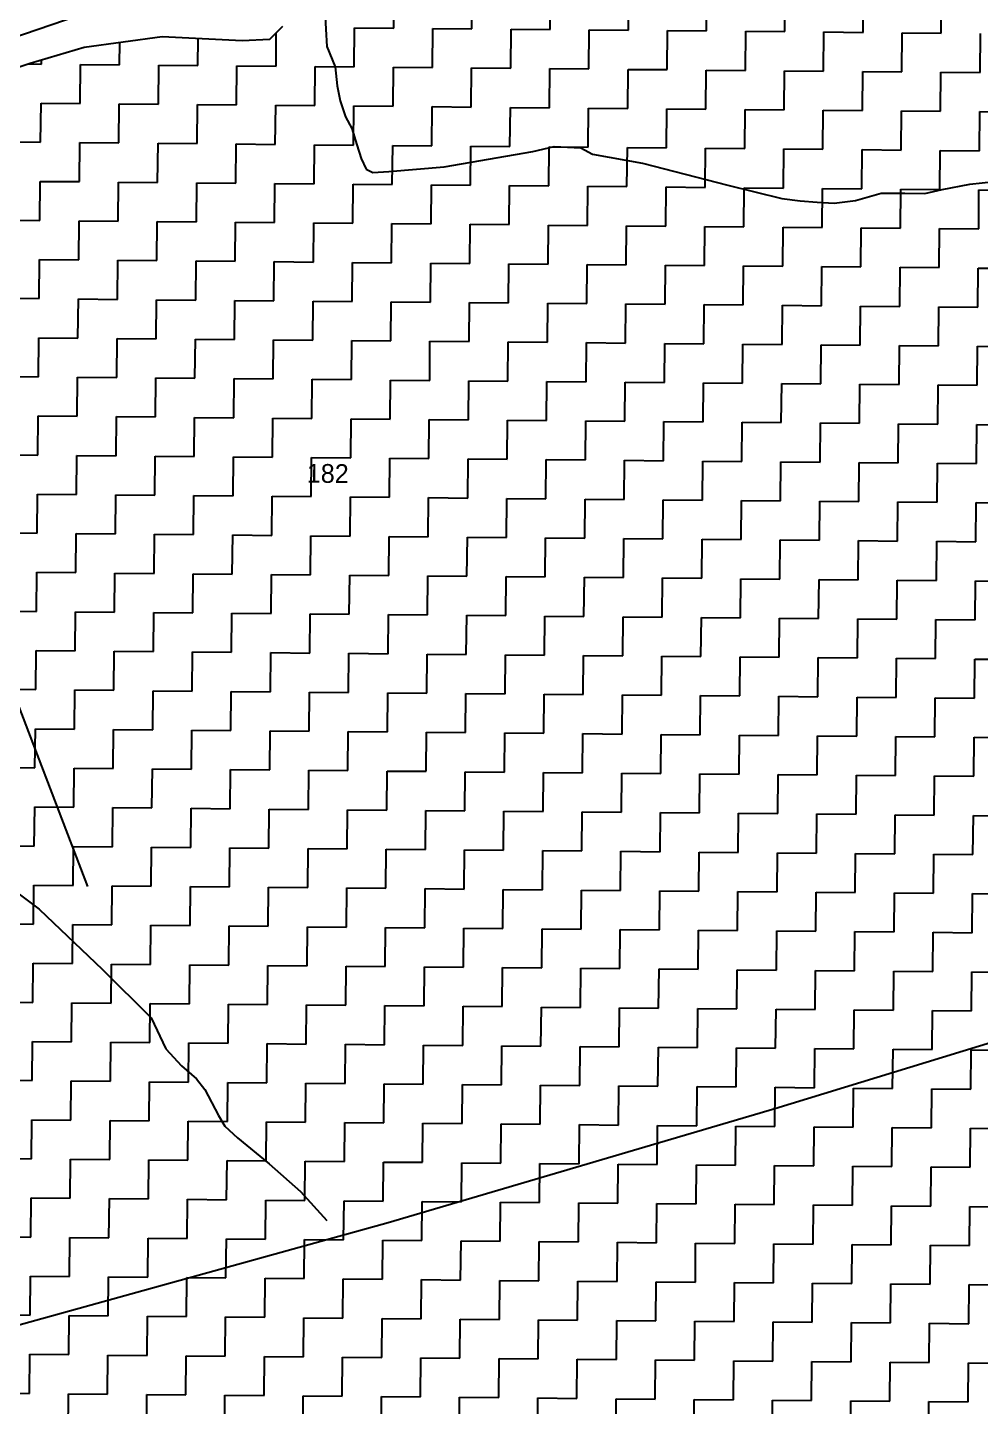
# Model space of a CAD drawing. Header units: metres. Extents: x 286188 to 288650, y 2015524 to 2018848.
# Drawn here: x 287073.8 to 287309.9, y 2015822.2 to 2016164.1 of the extents above; entities that cross this region are included whole.
import ezdxf
from ezdxf.enums import TextEntityAlignment as Align

# ---------------------------------------------------------------- set-up
doc = ezdxf.new("R2010")
doc.units = ezdxf.units.M
doc.header["$MEASUREMENT"] = 0
for name, color, linetype in [('LINE_WATER', 4, 'Continuous'), ('POLY_HATCH', 12, 'Continuous'), ('POLY_PARCEL', 6, 'Continuous'), ('POLY_WATER', 4, 'Continuous'), ('TEXT_PARCEL', 7, 'Continuous')]:
    doc.layers.add(name, color=color, linetype=linetype)
doc.styles.add('TEXT_MAP', font='', dxfattribs={"height": 1.8})
doc.styles.get('TEXT_MAP').set_extended_font_data('Kruti Dev 050')

msp = doc.modelspace()

# ---------------------------------------------------------------- linework, layer by layer
msp.add_lwpolyline([(287066.17, 2016009.76), (287088.61, 2015951.19)])
at = {"layer": 'LINE_WATER'}
for p, q in [((287147.49, 2016166.88), (287147.72, 2016163.71)), ((287147.72, 2016163.71), (287147.95, 2016159.48)), ((287147.95, 2016159.48), (287150.02, 2016154.44)), ((287150.02, 2016154.44), (287150.5, 2016149.68)), ((287150.5, 2016149.68), (287151.26, 2016145.97)), ((287151.26, 2016145.97), (287152.55, 2016142)), ((287152.55, 2016142), (287154.11, 2016139.08)), ((287154.11, 2016139.08), (287155.4, 2016135.1)), ((287155.4, 2016135.1), (287156.42, 2016131.66)), ((287199, 2016133.39), (287204.3, 2016134.66)), ((287204.3, 2016134.66), (287210.91, 2016134.34)), ((287156.42, 2016131.66), (287157.72, 2016129.01)), ((287177.02, 2016129.62), (287199, 2016133.39)), ((287210.91, 2016134.34), (287213.8, 2016132.73)), ((287213.8, 2016132.73), (287226.21, 2016130.5)), ((287157.72, 2016129.01), (287159.3, 2016128.2)), ((287159.3, 2016128.2), (287163.27, 2016128.43)), ((287163.27, 2016128.43), (287177.02, 2016129.62)), ((287226.21, 2016130.5), (287247.31, 2016125.03)), ((287247.31, 2016125.03), (287260.76, 2016121.73)), ((287300.44, 2016124.02), (287307.32, 2016125.28)), ((287307.32, 2016125.28), (287313.41, 2016126.01)), ((287260.76, 2016121.73), (287265.25, 2016121.16)), ((287265.25, 2016121.16), (287269.48, 2016120.86)), ((287269.48, 2016120.86), (287273.7, 2016120.56)), ((287273.7, 2016120.56), (287279, 2016121.3)), ((287279, 2016121.3), (287285.36, 2016123.1)), ((287285.36, 2016123.1), (287291.17, 2016123.04)), ((287291.17, 2016123.04), (287296.2, 2016123)), ((287296.2, 2016123), (287300.44, 2016124.02)), ((287060.58, 2015957.59), (287076.6, 2015945.56)), ((287076.6, 2015945.56), (287092.33, 2015930.62)), ((287092.33, 2015930.62), (287104.38, 2015918.62)), ((287104.38, 2015918.62), (287108.01, 2015910.92)), ((287108.01, 2015910.92), (287111.94, 2015906.66)), ((287111.94, 2015906.66), (287115.61, 2015903.46)), ((287115.61, 2015903.46), (287117.7, 2015900.8)), ((287117.7, 2015900.8), (287121.08, 2015894.42)), ((287121.08, 2015894.42), (287122.64, 2015891.77)), ((287122.64, 2015891.77), (287125.79, 2015888.83)), ((287125.79, 2015888.83), (287133.66, 2015882.42)), ((287133.66, 2015882.42), (287141.38, 2015875.56)), ((287141.38, 2015875.56), (287147.92, 2015868.36))]:
    msp.add_line(p, q, dxfattribs=at)
at = {"layer": 'POLY_HATCH', "linetype": 'Continuous'}
for p, q in [((287164.52, 2016164), (287164.61, 2016173.7)), ((287183.91, 2016163.83), (287184, 2016173.52)), ((287203.3, 2016163.65), (287203.39, 2016173.35)), ((287222.69, 2016163.48), (287222.78, 2016173.17)), ((287242.08, 2016163.3), (287242.17, 2016173)), ((287261.47, 2016163.13), (287261.56, 2016172.82)), ((287280.86, 2016162.95), (287280.95, 2016172.65)), ((287300.25, 2016162.78), (287300.34, 2016172.47)), ((287135.35, 2016154.57), (287135.42, 2016162.87)), ((287154.74, 2016154.4), (287154.83, 2016164.09)), ((287154.83, 2016164.09), (287164.52, 2016164)), ((287174.13, 2016154.22), (287174.22, 2016163.92)), ((287174.22, 2016163.92), (287183.91, 2016163.83)), ((287193.52, 2016154.05), (287193.6, 2016163.74)), ((287193.6, 2016163.74), (287203.3, 2016163.65)), ((287212.91, 2016153.87), (287212.99, 2016163.57)), ((287212.99, 2016163.57), (287222.69, 2016163.48)), ((287232.3, 2016153.7), (287232.38, 2016163.39)), ((287232.38, 2016163.39), (287242.08, 2016163.3)), ((287251.69, 2016153.52), (287251.77, 2016163.22)), ((287251.77, 2016163.22), (287261.47, 2016163.13)), ((287271.08, 2016153.35), (287271.16, 2016163.04)), ((287271.16, 2016163.04), (287280.86, 2016162.95)), ((287290.47, 2016153.17), (287290.55, 2016162.87)), ((287290.55, 2016162.87), (287300.25, 2016162.78)), ((287309.86, 2016153), (287309.94, 2016162.69)), ((287096.57, 2016154.92), (287096.62, 2016160.46)), ((287115.96, 2016154.75), (287116.02, 2016161.46)), ((287073.79, 2016155.13), (287077.18, 2016155.1)), ((287077.18, 2016155.1), (287077.19, 2016156.15)), ((287086.79, 2016145.32), (287086.87, 2016155.01)), ((287086.87, 2016155.01), (287096.57, 2016154.92)), ((287106.18, 2016145.14), (287106.26, 2016154.84)), ((287106.26, 2016154.84), (287115.96, 2016154.75)), ((287125.57, 2016144.97), (287125.65, 2016154.66)), ((287125.65, 2016154.66), (287135.35, 2016154.57)), ((287144.96, 2016144.79), (287145.04, 2016154.49)), ((287145.04, 2016154.49), (287154.74, 2016154.4)), ((287164.35, 2016144.62), (287164.43, 2016154.31)), ((287164.43, 2016154.31), (287174.13, 2016154.22)), ((287183.73, 2016144.44), (287183.82, 2016154.13)), ((287183.82, 2016154.13), (287193.52, 2016154.05)), ((287203.12, 2016144.26), (287203.21, 2016153.96)), ((287203.21, 2016153.96), (287212.91, 2016153.87)), ((287222.51, 2016144.09), (287222.6, 2016153.78)), ((287222.6, 2016153.78), (287232.3, 2016153.7)), ((287241.9, 2016143.91), (287241.99, 2016153.61)), ((287241.99, 2016153.61), (287251.69, 2016153.52)), ((287261.29, 2016143.74), (287261.38, 2016153.43)), ((287261.38, 2016153.43), (287271.08, 2016153.35)), ((287280.68, 2016143.56), (287280.77, 2016153.26)), ((287280.77, 2016153.26), (287290.47, 2016153.17)), ((287300.07, 2016143.39), (287300.16, 2016153.08)), ((287300.16, 2016153.08), (287309.86, 2016153)), ((287077, 2016135.71), (287077.09, 2016145.4)), ((287077.09, 2016145.4), (287086.79, 2016145.32)), ((287096.39, 2016135.53), (287096.48, 2016145.23)), ((287096.48, 2016145.23), (287106.18, 2016145.14)), ((287115.78, 2016135.36), (287115.87, 2016145.05)), ((287115.87, 2016145.05), (287125.57, 2016144.97)), ((287135.17, 2016135.18), (287135.26, 2016144.88)), ((287135.26, 2016144.88), (287144.96, 2016144.79)), ((287154.56, 2016135.01), (287154.65, 2016144.7)), ((287154.65, 2016144.7), (287164.35, 2016144.62)), ((287173.95, 2016134.83), (287174.04, 2016144.53)), ((287174.04, 2016144.53), (287183.73, 2016144.44)), ((287193.34, 2016134.66), (287193.43, 2016144.35)), ((287193.43, 2016144.35), (287203.12, 2016144.26)), ((287212.73, 2016134.48), (287212.82, 2016144.18)), ((287212.82, 2016144.18), (287222.51, 2016144.09)), ((287232.12, 2016134.31), (287232.21, 2016144)), ((287232.21, 2016144), (287241.9, 2016143.91)), ((287251.51, 2016134.13), (287251.6, 2016143.83)), ((287251.6, 2016143.83), (287261.29, 2016143.74)), ((287270.9, 2016133.96), (287270.99, 2016143.65)), ((287270.99, 2016143.65), (287280.68, 2016143.56)), ((287290.29, 2016133.78), (287290.38, 2016143.48)), ((287290.38, 2016143.48), (287300.07, 2016143.39)), ((287309.68, 2016133.61), (287309.77, 2016143.3)), ((287309.77, 2016143.3), (287319.46, 2016143.21)), ((287067.31, 2016135.8), (287077, 2016135.71)), ((287086.61, 2016125.93), (287086.7, 2016135.62)), ((287086.7, 2016135.62), (287096.39, 2016135.53)), ((287106, 2016125.75), (287106.09, 2016135.45)), ((287106.09, 2016135.45), (287115.78, 2016135.36)), ((287125.39, 2016125.58), (287125.48, 2016135.27)), ((287125.48, 2016135.27), (287135.17, 2016135.18)), ((287144.78, 2016125.4), (287144.87, 2016135.1)), ((287144.87, 2016135.1), (287154.56, 2016135.01)), ((287164.17, 2016125.23), (287164.26, 2016134.92)), ((287164.26, 2016134.92), (287173.95, 2016134.83)), ((287183.56, 2016125.05), (287183.65, 2016134.75)), ((287183.65, 2016134.75), (287193.34, 2016134.66)), ((287202.95, 2016124.88), (287203.04, 2016134.57)), ((287203.04, 2016134.57), (287212.73, 2016134.48)), ((287222.34, 2016124.7), (287222.43, 2016134.39)), ((287222.43, 2016134.39), (287232.12, 2016134.31)), ((287241.73, 2016124.52), (287241.82, 2016134.22)), ((287241.82, 2016134.22), (287251.51, 2016134.13)), ((287261.12, 2016124.35), (287261.21, 2016134.04)), ((287261.21, 2016134.04), (287270.9, 2016133.96)), ((287280.51, 2016124.17), (287280.6, 2016133.87)), ((287280.6, 2016133.87), (287290.29, 2016133.78)), ((287299.9, 2016124), (287299.99, 2016133.69)), ((287299.99, 2016133.69), (287309.68, 2016133.61)), ((287076.83, 2016116.32), (287076.92, 2016126.01)), ((287076.92, 2016126.01), (287086.61, 2016125.93)), ((287096.22, 2016116.14), (287096.31, 2016125.84)), ((287096.31, 2016125.84), (287106, 2016125.75)), ((287115.61, 2016115.97), (287115.7, 2016125.66)), ((287115.7, 2016125.66), (287125.39, 2016125.58)), ((287135, 2016115.79), (287135.09, 2016125.49)), ((287135.09, 2016125.49), (287144.78, 2016125.4)), ((287154.39, 2016115.62), (287154.48, 2016125.31)), ((287154.48, 2016125.31), (287164.17, 2016125.23)), ((287173.78, 2016115.44), (287173.86, 2016125.14)), ((287173.86, 2016125.14), (287183.56, 2016125.05)), ((287193.17, 2016115.27), (287193.25, 2016124.96)), ((287193.25, 2016124.96), (287202.95, 2016124.88)), ((287212.56, 2016115.09), (287212.64, 2016124.79)), ((287212.64, 2016124.79), (287222.34, 2016124.7)), ((287231.95, 2016114.92), (287232.03, 2016124.61)), ((287232.03, 2016124.61), (287241.73, 2016124.52)), ((287251.34, 2016114.74), (287251.42, 2016124.44)), ((287251.42, 2016124.44), (287261.12, 2016124.35)), ((287270.73, 2016114.57), (287270.81, 2016124.26)), ((287270.81, 2016124.26), (287280.51, 2016124.17)), ((287290.12, 2016114.39), (287290.2, 2016124.09)), ((287290.2, 2016124.09), (287299.9, 2016124)), ((287309.51, 2016114.22), (287309.59, 2016123.91)), ((287309.59, 2016123.91), (287319.29, 2016123.82)), ((287067.13, 2016116.41), (287076.83, 2016116.32)), ((287086.44, 2016106.54), (287086.52, 2016116.23)), ((287086.52, 2016116.23), (287096.22, 2016116.14)), ((287105.83, 2016106.36), (287105.91, 2016116.06)), ((287105.91, 2016116.06), (287115.61, 2016115.97)), ((287125.22, 2016106.19), (287125.3, 2016115.88)), ((287125.3, 2016115.88), (287135, 2016115.79)), ((287144.61, 2016106.01), (287144.69, 2016115.71)), ((287144.69, 2016115.71), (287154.39, 2016115.62)), ((287163.99, 2016105.84), (287164.08, 2016115.53)), ((287164.08, 2016115.53), (287173.78, 2016115.44)), ((287183.38, 2016105.66), (287183.47, 2016115.36)), ((287183.47, 2016115.36), (287193.17, 2016115.27)), ((287202.77, 2016105.49), (287202.86, 2016115.18)), ((287202.86, 2016115.18), (287212.56, 2016115.09)), ((287222.16, 2016105.31), (287222.25, 2016115.01)), ((287222.25, 2016115.01), (287231.95, 2016114.92)), ((287241.55, 2016105.14), (287241.64, 2016114.83)), ((287241.64, 2016114.83), (287251.34, 2016114.74)), ((287260.94, 2016104.96), (287261.03, 2016114.65)), ((287261.03, 2016114.65), (287270.73, 2016114.57)), ((287280.33, 2016104.78), (287280.42, 2016114.48)), ((287280.42, 2016114.48), (287290.12, 2016114.39)), ((287299.72, 2016104.61), (287299.81, 2016114.3)), ((287299.81, 2016114.3), (287309.51, 2016114.22)), ((287076.65, 2016096.93), (287076.74, 2016106.62)), ((287076.74, 2016106.62), (287086.44, 2016106.54)), ((287096.04, 2016096.75), (287096.13, 2016106.45)), ((287096.13, 2016106.45), (287105.83, 2016106.36)), ((287115.43, 2016096.58), (287115.52, 2016106.27)), ((287115.52, 2016106.27), (287125.22, 2016106.19)), ((287134.82, 2016096.4), (287134.91, 2016106.1)), ((287134.91, 2016106.1), (287144.61, 2016106.01)), ((287154.21, 2016096.23), (287154.3, 2016105.92)), ((287154.3, 2016105.92), (287163.99, 2016105.84)), ((287173.6, 2016096.05), (287173.69, 2016105.75)), ((287173.69, 2016105.75), (287183.38, 2016105.66)), ((287192.99, 2016095.88), (287193.08, 2016105.57)), ((287193.08, 2016105.57), (287202.77, 2016105.49)), ((287212.38, 2016095.7), (287212.47, 2016105.4)), ((287212.47, 2016105.4), (287222.16, 2016105.31)), ((287231.77, 2016095.53), (287231.86, 2016105.22)), ((287231.86, 2016105.22), (287241.55, 2016105.14)), ((287251.16, 2016095.35), (287251.25, 2016105.05)), ((287251.25, 2016105.05), (287260.94, 2016104.96)), ((287270.55, 2016095.18), (287270.64, 2016104.87)), ((287270.64, 2016104.87), (287280.33, 2016104.78)), ((287289.94, 2016095), (287290.03, 2016104.7)), ((287290.03, 2016104.7), (287299.72, 2016104.61)), ((287309.33, 2016094.83), (287309.42, 2016104.52)), ((287309.42, 2016104.52), (287319.11, 2016104.43)), ((287066.96, 2016097.02), (287076.65, 2016096.93)), ((287086.26, 2016087.15), (287086.35, 2016096.84)), ((287086.35, 2016096.84), (287096.04, 2016096.75)), ((287105.65, 2016086.97), (287105.74, 2016096.67)), ((287105.74, 2016096.67), (287115.43, 2016096.58)), ((287125.04, 2016086.8), (287125.13, 2016096.49)), ((287125.13, 2016096.49), (287134.82, 2016096.4)), ((287144.43, 2016086.62), (287144.52, 2016096.32)), ((287144.52, 2016096.32), (287154.21, 2016096.23)), ((287163.82, 2016086.45), (287163.91, 2016096.14)), ((287163.91, 2016096.14), (287173.6, 2016096.05)), ((287183.21, 2016086.27), (287183.3, 2016095.97)), ((287183.3, 2016095.97), (287192.99, 2016095.88)), ((287202.6, 2016086.1), (287202.69, 2016095.79)), ((287202.69, 2016095.79), (287212.38, 2016095.7)), ((287221.99, 2016085.92), (287222.08, 2016095.62)), ((287222.08, 2016095.62), (287231.77, 2016095.53)), ((287241.38, 2016085.75), (287241.47, 2016095.44)), ((287241.47, 2016095.44), (287251.16, 2016095.35)), ((287260.77, 2016085.57), (287260.86, 2016095.27)), ((287260.86, 2016095.27), (287270.55, 2016095.18)), ((287280.16, 2016085.4), (287280.25, 2016095.09)), ((287280.25, 2016095.09), (287289.94, 2016095)), ((287299.55, 2016085.22), (287299.64, 2016094.91)), ((287299.64, 2016094.91), (287309.33, 2016094.83)), ((287076.48, 2016077.54), (287076.57, 2016087.23)), ((287076.57, 2016087.23), (287086.26, 2016087.15)), ((287095.87, 2016077.36), (287095.96, 2016087.06)), ((287095.96, 2016087.06), (287105.65, 2016086.97)), ((287115.26, 2016077.19), (287115.35, 2016086.88)), ((287115.35, 2016086.88), (287125.04, 2016086.8)), ((287134.65, 2016077.01), (287134.74, 2016086.71)), ((287134.74, 2016086.71), (287144.43, 2016086.62)), ((287154.04, 2016076.84), (287154.12, 2016086.53)), ((287154.12, 2016086.53), (287163.82, 2016086.45)), ((287173.43, 2016076.66), (287173.51, 2016086.36)), ((287173.51, 2016086.36), (287183.21, 2016086.27)), ((287192.82, 2016076.49), (287192.9, 2016086.18)), ((287192.9, 2016086.18), (287202.6, 2016086.1)), ((287212.21, 2016076.31), (287212.29, 2016086.01)), ((287212.29, 2016086.01), (287221.99, 2016085.92)), ((287231.6, 2016076.14), (287231.68, 2016085.83)), ((287231.68, 2016085.83), (287241.38, 2016085.75)), ((287250.99, 2016075.96), (287251.07, 2016085.66)), ((287251.07, 2016085.66), (287260.77, 2016085.57)), ((287270.38, 2016075.79), (287270.46, 2016085.48)), ((287270.46, 2016085.48), (287280.16, 2016085.4)), ((287289.77, 2016075.61), (287289.85, 2016085.31)), ((287289.85, 2016085.31), (287299.55, 2016085.22)), ((287309.15, 2016075.44), (287309.24, 2016085.13)), ((287309.24, 2016085.13), (287318.94, 2016085.04)), ((287066.78, 2016077.63), (287076.48, 2016077.54)), ((287086.09, 2016067.76), (287086.17, 2016077.45)), ((287086.17, 2016077.45), (287095.87, 2016077.36)), ((287105.48, 2016067.58), (287105.56, 2016077.28)), ((287105.56, 2016077.28), (287115.26, 2016077.19)), ((287124.87, 2016067.41), (287124.95, 2016077.1)), ((287124.95, 2016077.1), (287134.65, 2016077.01)), ((287144.25, 2016067.23), (287144.34, 2016076.93)), ((287144.34, 2016076.93), (287154.04, 2016076.84)), ((287163.64, 2016067.06), (287163.73, 2016076.75)), ((287163.73, 2016076.75), (287173.43, 2016076.66)), ((287183.03, 2016066.88), (287183.12, 2016076.58)), ((287183.12, 2016076.58), (287192.82, 2016076.49)), ((287202.42, 2016066.71), (287202.51, 2016076.4)), ((287202.51, 2016076.4), (287212.21, 2016076.31)), ((287221.81, 2016066.53), (287221.9, 2016076.23)), ((287221.9, 2016076.23), (287231.6, 2016076.14)), ((287241.2, 2016066.36), (287241.29, 2016076.05)), ((287241.29, 2016076.05), (287250.99, 2016075.96)), ((287260.59, 2016066.18), (287260.68, 2016075.88)), ((287260.68, 2016075.88), (287270.38, 2016075.79)), ((287279.98, 2016066.01), (287280.07, 2016075.7)), ((287280.07, 2016075.7), (287289.77, 2016075.61)), ((287299.37, 2016065.83), (287299.46, 2016075.53)), ((287299.46, 2016075.53), (287309.15, 2016075.44)), ((287076.3, 2016058.15), (287076.39, 2016067.84)), ((287076.39, 2016067.84), (287086.09, 2016067.76)), ((287095.69, 2016057.97), (287095.78, 2016067.67)), ((287095.78, 2016067.67), (287105.48, 2016067.58)), ((287115.08, 2016057.8), (287115.17, 2016067.49)), ((287115.17, 2016067.49), (287124.87, 2016067.41)), ((287134.47, 2016057.62), (287134.56, 2016067.32)), ((287134.56, 2016067.32), (287144.25, 2016067.23)), ((287153.86, 2016057.45), (287153.95, 2016067.14)), ((287153.95, 2016067.14), (287163.64, 2016067.06)), ((287173.25, 2016057.27), (287173.34, 2016066.97)), ((287173.34, 2016066.97), (287183.03, 2016066.88)), ((287192.64, 2016057.1), (287192.73, 2016066.79)), ((287192.73, 2016066.79), (287202.42, 2016066.71)), ((287212.03, 2016056.92), (287212.12, 2016066.62)), ((287212.12, 2016066.62), (287221.81, 2016066.53)), ((287231.42, 2016056.75), (287231.51, 2016066.44)), ((287231.51, 2016066.44), (287241.2, 2016066.36)), ((287250.81, 2016056.57), (287250.9, 2016066.27)), ((287250.9, 2016066.27), (287260.59, 2016066.18)), ((287270.2, 2016056.4), (287270.29, 2016066.09)), ((287270.29, 2016066.09), (287279.98, 2016066.01)), ((287289.59, 2016056.22), (287289.68, 2016065.92)), ((287289.68, 2016065.92), (287299.37, 2016065.83)), ((287308.98, 2016056.05), (287309.07, 2016065.74)), ((287309.07, 2016065.74), (287318.76, 2016065.66)), ((287066.61, 2016058.24), (287076.3, 2016058.15)), ((287085.91, 2016048.37), (287086, 2016058.06)), ((287086, 2016058.06), (287095.69, 2016057.97)), ((287105.3, 2016048.19), (287105.39, 2016057.89)), ((287105.39, 2016057.89), (287115.08, 2016057.8)), ((287124.69, 2016048.02), (287124.78, 2016057.71)), ((287124.78, 2016057.71), (287134.47, 2016057.62)), ((287144.08, 2016047.84), (287144.17, 2016057.54)), ((287144.17, 2016057.54), (287153.86, 2016057.45)), ((287163.47, 2016047.67), (287163.56, 2016057.36)), ((287163.56, 2016057.36), (287173.25, 2016057.27)), ((287182.86, 2016047.49), (287182.95, 2016057.19)), ((287182.95, 2016057.19), (287192.64, 2016057.1)), ((287202.25, 2016047.32), (287202.34, 2016057.01)), ((287202.34, 2016057.01), (287212.03, 2016056.92)), ((287221.64, 2016047.14), (287221.73, 2016056.84)), ((287221.73, 2016056.84), (287231.42, 2016056.75)), ((287241.03, 2016046.97), (287241.12, 2016056.66)), ((287241.12, 2016056.66), (287250.81, 2016056.57)), ((287260.42, 2016046.79), (287260.51, 2016056.49)), ((287260.51, 2016056.49), (287270.2, 2016056.4)), ((287279.81, 2016046.62), (287279.9, 2016056.31)), ((287279.9, 2016056.31), (287289.59, 2016056.22)), ((287299.2, 2016046.44), (287299.28, 2016056.14)), ((287299.28, 2016056.14), (287308.98, 2016056.05)), ((287076.13, 2016038.76), (287076.22, 2016048.45)), ((287076.22, 2016048.45), (287085.91, 2016048.37)), ((287095.52, 2016038.58), (287095.61, 2016048.28)), ((287095.61, 2016048.28), (287105.3, 2016048.19)), ((287114.91, 2016038.41), (287115, 2016048.1)), ((287115, 2016048.1), (287124.69, 2016048.02)), ((287134.3, 2016038.23), (287134.38, 2016047.93)), ((287134.38, 2016047.93), (287144.08, 2016047.84)), ((287153.69, 2016038.06), (287153.77, 2016047.75)), ((287153.77, 2016047.75), (287163.47, 2016047.67)), ((287173.08, 2016037.88), (287173.16, 2016047.58)), ((287173.16, 2016047.58), (287182.86, 2016047.49)), ((287192.47, 2016037.71), (287192.55, 2016047.4)), ((287192.55, 2016047.4), (287202.25, 2016047.32)), ((287211.86, 2016037.53), (287211.94, 2016047.23)), ((287211.94, 2016047.23), (287221.64, 2016047.14)), ((287231.25, 2016037.36), (287231.33, 2016047.05)), ((287231.33, 2016047.05), (287241.03, 2016046.97)), ((287250.64, 2016037.18), (287250.72, 2016046.88)), ((287250.72, 2016046.88), (287260.42, 2016046.79)), ((287270.03, 2016037.01), (287270.11, 2016046.7)), ((287270.11, 2016046.7), (287279.81, 2016046.62)), ((287289.41, 2016036.83), (287289.5, 2016046.53)), ((287289.5, 2016046.53), (287299.2, 2016046.44)), ((287308.8, 2016036.66), (287308.89, 2016046.35)), ((287308.89, 2016046.35), (287318.59, 2016046.27)), ((287066.43, 2016038.85), (287076.13, 2016038.76)), ((287085.74, 2016028.98), (287085.82, 2016038.67)), ((287085.82, 2016038.67), (287095.52, 2016038.58)), ((287105.13, 2016028.8), (287105.21, 2016038.5)), ((287105.21, 2016038.5), (287114.91, 2016038.41)), ((287124.51, 2016028.63), (287124.6, 2016038.32)), ((287124.6, 2016038.32), (287134.3, 2016038.23)), ((287143.9, 2016028.45), (287143.99, 2016038.15)), ((287143.99, 2016038.15), (287153.69, 2016038.06)), ((287163.29, 2016028.28), (287163.38, 2016037.97)), ((287163.38, 2016037.97), (287173.08, 2016037.88)), ((287182.68, 2016028.1), (287182.77, 2016037.8)), ((287182.77, 2016037.8), (287192.47, 2016037.71)), ((287202.07, 2016027.93), (287202.16, 2016037.62)), ((287202.16, 2016037.62), (287211.86, 2016037.53)), ((287221.46, 2016027.75), (287221.55, 2016037.45)), ((287221.55, 2016037.45), (287231.25, 2016037.36)), ((287240.85, 2016027.58), (287240.94, 2016037.27)), ((287240.94, 2016037.27), (287250.64, 2016037.18)), ((287260.24, 2016027.4), (287260.33, 2016037.1)), ((287260.33, 2016037.1), (287270.03, 2016037.01)), ((287279.63, 2016027.23), (287279.72, 2016036.92)), ((287279.72, 2016036.92), (287289.41, 2016036.83)), ((287299.02, 2016027.05), (287299.11, 2016036.75)), ((287299.11, 2016036.75), (287308.8, 2016036.66)), ((287075.95, 2016019.37), (287076.04, 2016029.07)), ((287076.04, 2016029.07), (287085.74, 2016028.98)), ((287095.34, 2016019.2), (287095.43, 2016028.89)), ((287095.43, 2016028.89), (287105.13, 2016028.8)), ((287114.73, 2016019.02), (287114.82, 2016028.71)), ((287114.82, 2016028.71), (287124.51, 2016028.63)), ((287134.12, 2016018.85), (287134.21, 2016028.54)), ((287134.21, 2016028.54), (287143.9, 2016028.45)), ((287153.51, 2016018.67), (287153.6, 2016028.36)), ((287153.6, 2016028.36), (287163.29, 2016028.28)), ((287172.9, 2016018.49), (287172.99, 2016028.19)), ((287172.99, 2016028.19), (287182.68, 2016028.1)), ((287192.29, 2016018.32), (287192.38, 2016028.01)), ((287192.38, 2016028.01), (287202.07, 2016027.93)), ((287211.68, 2016018.14), (287211.77, 2016027.84)), ((287211.77, 2016027.84), (287221.46, 2016027.75)), ((287231.07, 2016017.97), (287231.16, 2016027.66)), ((287231.16, 2016027.66), (287240.85, 2016027.58)), ((287250.46, 2016017.79), (287250.55, 2016027.49)), ((287250.55, 2016027.49), (287260.24, 2016027.4)), ((287269.85, 2016017.62), (287269.94, 2016027.31)), ((287269.94, 2016027.31), (287279.63, 2016027.23)), ((287289.24, 2016017.44), (287289.33, 2016027.14)), ((287289.33, 2016027.14), (287299.02, 2016027.05)), ((287308.63, 2016017.27), (287308.72, 2016026.96)), ((287308.72, 2016026.96), (287318.41, 2016026.88)), ((287066.26, 2016019.46), (287075.95, 2016019.37)), ((287085.56, 2016009.59), (287085.65, 2016019.28)), ((287085.65, 2016019.28), (287095.34, 2016019.2)), ((287104.95, 2016009.41), (287105.04, 2016019.11)), ((287105.04, 2016019.11), (287114.73, 2016019.02)), ((287124.34, 2016009.24), (287124.43, 2016018.93)), ((287124.43, 2016018.93), (287134.12, 2016018.85)), ((287143.73, 2016009.06), (287143.82, 2016018.76)), ((287143.82, 2016018.76), (287153.51, 2016018.67)), ((287163.12, 2016008.89), (287163.21, 2016018.58)), ((287163.21, 2016018.58), (287172.9, 2016018.49)), ((287182.51, 2016008.71), (287182.6, 2016018.41)), ((287182.6, 2016018.41), (287192.29, 2016018.32)), ((287201.9, 2016008.54), (287201.99, 2016018.23)), ((287201.99, 2016018.23), (287211.68, 2016018.14)), ((287221.29, 2016008.36), (287221.38, 2016018.06)), ((287221.38, 2016018.06), (287231.07, 2016017.97)), ((287240.68, 2016008.19), (287240.77, 2016017.88)), ((287240.77, 2016017.88), (287250.46, 2016017.79)), ((287260.07, 2016008.01), (287260.16, 2016017.71)), ((287260.16, 2016017.71), (287269.85, 2016017.62)), ((287279.46, 2016007.84), (287279.54, 2016017.53)), ((287279.54, 2016017.53), (287289.24, 2016017.44)), ((287298.85, 2016007.66), (287298.93, 2016017.36)), ((287298.93, 2016017.36), (287308.63, 2016017.27)), ((287075.78, 2015999.98), (287075.87, 2016009.68)), ((287075.87, 2016009.68), (287085.56, 2016009.59)), ((287095.17, 2015999.81), (287095.26, 2016009.5)), ((287095.26, 2016009.5), (287104.95, 2016009.41)), ((287114.56, 2015999.63), (287114.64, 2016009.33)), ((287114.64, 2016009.33), (287124.34, 2016009.24)), ((287133.95, 2015999.46), (287134.03, 2016009.15)), ((287134.03, 2016009.15), (287143.73, 2016009.06)), ((287153.34, 2015999.28), (287153.42, 2016008.98)), ((287153.42, 2016008.98), (287163.12, 2016008.89)), ((287172.73, 2015999.11), (287172.81, 2016008.8)), ((287172.81, 2016008.8), (287182.51, 2016008.71)), ((287192.12, 2015998.93), (287192.2, 2016008.62)), ((287192.2, 2016008.62), (287201.9, 2016008.54)), ((287211.51, 2015998.75), (287211.59, 2016008.45)), ((287211.59, 2016008.45), (287221.29, 2016008.36)), ((287230.9, 2015998.58), (287230.98, 2016008.27)), ((287230.98, 2016008.27), (287240.68, 2016008.19)), ((287250.29, 2015998.4), (287250.37, 2016008.1)), ((287250.37, 2016008.1), (287260.07, 2016008.01)), ((287269.67, 2015998.23), (287269.76, 2016007.92)), ((287269.76, 2016007.92), (287279.46, 2016007.84)), ((287289.06, 2015998.05), (287289.15, 2016007.75)), ((287289.15, 2016007.75), (287298.85, 2016007.66)), ((287308.45, 2015997.88), (287308.54, 2016007.57)), ((287308.54, 2016007.57), (287318.24, 2016007.49)), ((287066.08, 2016000.07), (287075.78, 2015999.98)), ((287085.39, 2015990.2), (287085.47, 2015999.89)), ((287085.47, 2015999.89), (287095.17, 2015999.81)), ((287104.78, 2015990.02), (287104.86, 2015999.72)), ((287104.86, 2015999.72), (287114.56, 2015999.63)), ((287124.16, 2015989.85), (287124.25, 2015999.54)), ((287124.25, 2015999.54), (287133.95, 2015999.46)), ((287143.55, 2015989.67), (287143.64, 2015999.37)), ((287143.64, 2015999.37), (287153.34, 2015999.28)), ((287162.94, 2015989.5), (287163.03, 2015999.19)), ((287163.03, 2015999.19), (287172.73, 2015999.11)), ((287182.33, 2015989.32), (287182.42, 2015999.02)), ((287182.42, 2015999.02), (287192.12, 2015998.93)), ((287201.72, 2015989.15), (287201.81, 2015998.84)), ((287201.81, 2015998.84), (287211.51, 2015998.75)), ((287221.11, 2015988.97), (287221.2, 2015998.67)), ((287221.2, 2015998.67), (287230.9, 2015998.58)), ((287240.5, 2015988.8), (287240.59, 2015998.49)), ((287240.59, 2015998.49), (287250.29, 2015998.4)), ((287259.89, 2015988.62), (287259.98, 2015998.32)), ((287259.98, 2015998.32), (287269.67, 2015998.23)), ((287279.28, 2015988.45), (287279.37, 2015998.14)), ((287279.37, 2015998.14), (287289.06, 2015998.05)), ((287298.67, 2015988.27), (287298.76, 2015997.97)), ((287298.76, 2015997.97), (287308.45, 2015997.88)), ((287075.6, 2015980.59), (287075.69, 2015990.29)), ((287075.69, 2015990.29), (287085.39, 2015990.2)), ((287094.99, 2015980.42), (287095.08, 2015990.11)), ((287095.08, 2015990.11), (287104.78, 2015990.02)), ((287114.38, 2015980.24), (287114.47, 2015989.94)), ((287114.47, 2015989.94), (287124.16, 2015989.85)), ((287133.77, 2015980.07), (287133.86, 2015989.76)), ((287133.86, 2015989.76), (287143.55, 2015989.67)), ((287153.16, 2015979.89), (287153.25, 2015989.59)), ((287153.25, 2015989.59), (287162.94, 2015989.5)), ((287172.55, 2015979.72), (287172.64, 2015989.41)), ((287172.64, 2015989.41), (287182.33, 2015989.32)), ((287191.94, 2015979.54), (287192.03, 2015989.24)), ((287192.03, 2015989.24), (287201.72, 2015989.15)), ((287211.33, 2015979.37), (287211.42, 2015989.06)), ((287211.42, 2015989.06), (287221.11, 2015988.97)), ((287230.72, 2015979.19), (287230.81, 2015988.88)), ((287230.81, 2015988.88), (287240.5, 2015988.8)), ((287250.11, 2015979.01), (287250.2, 2015988.71)), ((287250.2, 2015988.71), (287259.89, 2015988.62)), ((287269.5, 2015978.84), (287269.59, 2015988.53)), ((287269.59, 2015988.53), (287279.28, 2015988.45)), ((287288.89, 2015978.66), (287288.98, 2015988.36)), ((287288.98, 2015988.36), (287298.67, 2015988.27)), ((287308.28, 2015978.49), (287308.37, 2015988.18)), ((287308.37, 2015988.18), (287318.06, 2015988.1)), ((287065.91, 2015980.68), (287075.6, 2015980.59)), ((287085.21, 2015970.81), (287085.3, 2015980.5)), ((287085.3, 2015980.5), (287094.99, 2015980.42)), ((287104.6, 2015970.63), (287104.69, 2015980.33)), ((287104.69, 2015980.33), (287114.38, 2015980.24)), ((287123.99, 2015970.46), (287124.08, 2015980.15)), ((287124.08, 2015980.15), (287133.77, 2015980.07)), ((287143.38, 2015970.28), (287143.47, 2015979.98)), ((287143.47, 2015979.98), (287153.16, 2015979.89)), ((287162.77, 2015970.11), (287162.86, 2015979.8)), ((287162.86, 2015979.8), (287172.55, 2015979.72)), ((287182.16, 2015969.93), (287182.25, 2015979.63)), ((287182.25, 2015979.63), (287191.94, 2015979.54)), ((287201.55, 2015969.76), (287201.64, 2015979.45)), ((287201.64, 2015979.45), (287211.33, 2015979.37)), ((287220.94, 2015969.58), (287221.03, 2015979.28)), ((287221.03, 2015979.28), (287230.72, 2015979.19)), ((287240.33, 2015969.41), (287240.42, 2015979.1)), ((287240.42, 2015979.1), (287250.11, 2015979.01)), ((287259.72, 2015969.23), (287259.8, 2015978.93)), ((287259.8, 2015978.93), (287269.5, 2015978.84)), ((287279.11, 2015969.06), (287279.19, 2015978.75)), ((287279.19, 2015978.75), (287288.89, 2015978.66)), ((287298.5, 2015968.88), (287298.58, 2015978.58)), ((287298.58, 2015978.58), (287308.28, 2015978.49)), ((287075.43, 2015961.2), (287075.52, 2015970.9)), ((287075.52, 2015970.9), (287085.21, 2015970.81)), ((287094.82, 2015961.03), (287094.91, 2015970.72)), ((287094.91, 2015970.72), (287104.6, 2015970.63)), ((287114.21, 2015960.85), (287114.29, 2015970.55)), ((287114.29, 2015970.55), (287123.99, 2015970.46)), ((287133.6, 2015960.68), (287133.68, 2015970.37)), ((287133.68, 2015970.37), (287143.38, 2015970.28)), ((287152.99, 2015960.5), (287153.07, 2015970.2)), ((287153.07, 2015970.2), (287162.77, 2015970.11)), ((287172.38, 2015960.33), (287172.46, 2015970.02)), ((287172.46, 2015970.02), (287182.16, 2015969.93)), ((287191.77, 2015960.15), (287191.85, 2015969.85)), ((287191.85, 2015969.85), (287201.55, 2015969.76)), ((287211.16, 2015959.98), (287211.24, 2015969.67)), ((287211.24, 2015969.67), (287220.94, 2015969.58)), ((287230.55, 2015959.8), (287230.63, 2015969.5)), ((287230.63, 2015969.5), (287240.33, 2015969.41)), ((287249.93, 2015959.63), (287250.02, 2015969.32)), ((287250.02, 2015969.32), (287259.72, 2015969.23)), ((287269.32, 2015959.45), (287269.41, 2015969.14)), ((287269.41, 2015969.14), (287279.11, 2015969.06)), ((287288.71, 2015959.27), (287288.8, 2015968.97)), ((287288.8, 2015968.97), (287298.5, 2015968.88)), ((287308.1, 2015959.1), (287308.19, 2015968.79)), ((287308.19, 2015968.79), (287317.89, 2015968.71)), ((287065.73, 2015961.29), (287075.43, 2015961.2)), ((287085.04, 2015951.42), (287085.12, 2015961.11)), ((287085.12, 2015961.11), (287094.82, 2015961.03)), ((287104.42, 2015951.24), (287104.51, 2015960.94)), ((287104.51, 2015960.94), (287114.21, 2015960.85)), ((287123.81, 2015951.07), (287123.9, 2015960.76)), ((287123.9, 2015960.76), (287133.6, 2015960.68)), ((287143.2, 2015950.89), (287143.29, 2015960.59)), ((287143.29, 2015960.59), (287152.99, 2015960.5)), ((287162.59, 2015950.72), (287162.68, 2015960.41)), ((287162.68, 2015960.41), (287172.38, 2015960.33)), ((287181.98, 2015950.54), (287182.07, 2015960.24)), ((287182.07, 2015960.24), (287191.77, 2015960.15)), ((287201.37, 2015950.37), (287201.46, 2015960.06)), ((287201.46, 2015960.06), (287211.16, 2015959.98)), ((287220.76, 2015950.19), (287220.85, 2015959.89)), ((287220.85, 2015959.89), (287230.55, 2015959.8)), ((287240.15, 2015950.02), (287240.24, 2015959.71)), ((287240.24, 2015959.71), (287249.93, 2015959.63)), ((287259.54, 2015949.84), (287259.63, 2015959.54)), ((287259.63, 2015959.54), (287269.32, 2015959.45)), ((287278.93, 2015949.67), (287279.02, 2015959.36)), ((287279.02, 2015959.36), (287288.71, 2015959.27)), ((287298.32, 2015949.49), (287298.41, 2015959.19)), ((287298.41, 2015959.19), (287308.1, 2015959.1)), ((287075.25, 2015941.81), (287075.34, 2015951.51)), ((287075.34, 2015951.51), (287085.04, 2015951.42)), ((287094.64, 2015941.64), (287094.73, 2015951.33)), ((287094.73, 2015951.33), (287104.42, 2015951.24)), ((287114.03, 2015941.46), (287114.12, 2015951.16)), ((287114.12, 2015951.16), (287123.81, 2015951.07)), ((287133.42, 2015941.29), (287133.51, 2015950.98)), ((287133.51, 2015950.98), (287143.2, 2015950.89)), ((287152.81, 2015941.11), (287152.9, 2015950.81)), ((287152.9, 2015950.81), (287162.59, 2015950.72)), ((287172.2, 2015940.94), (287172.29, 2015950.63)), ((287172.29, 2015950.63), (287181.98, 2015950.54)), ((287191.59, 2015940.76), (287191.68, 2015950.46)), ((287191.68, 2015950.46), (287201.37, 2015950.37)), ((287210.98, 2015940.59), (287211.07, 2015950.28)), ((287211.07, 2015950.28), (287220.76, 2015950.19)), ((287230.37, 2015940.41), (287230.46, 2015950.11)), ((287230.46, 2015950.11), (287240.15, 2015950.02)), ((287249.76, 2015940.24), (287249.85, 2015949.93)), ((287249.85, 2015949.93), (287259.54, 2015949.84)), ((287269.15, 2015940.06), (287269.24, 2015949.76)), ((287269.24, 2015949.76), (287278.93, 2015949.67)), ((287288.54, 2015939.89), (287288.63, 2015949.58)), ((287288.63, 2015949.58), (287298.32, 2015949.49)), ((287307.93, 2015939.71), (287308.02, 2015949.4)), ((287308.02, 2015949.4), (287317.71, 2015949.32)), ((287065.56, 2015941.9), (287075.25, 2015941.81)), ((287084.86, 2015932.03), (287084.95, 2015941.72)), ((287084.95, 2015941.72), (287094.64, 2015941.64)), ((287104.25, 2015931.85), (287104.34, 2015941.55)), ((287104.34, 2015941.55), (287114.03, 2015941.46)), ((287123.64, 2015931.68), (287123.73, 2015941.37)), ((287123.73, 2015941.37), (287133.42, 2015941.29)), ((287143.03, 2015931.5), (287143.12, 2015941.2)), ((287143.12, 2015941.2), (287152.81, 2015941.11)), ((287162.42, 2015931.33), (287162.51, 2015941.02)), ((287162.51, 2015941.02), (287172.2, 2015940.94)), ((287181.81, 2015931.15), (287181.9, 2015940.85)), ((287181.9, 2015940.85), (287191.59, 2015940.76)), ((287201.2, 2015930.98), (287201.29, 2015940.67)), ((287201.29, 2015940.67), (287210.98, 2015940.59)), ((287220.59, 2015930.8), (287220.68, 2015940.5)), ((287220.68, 2015940.5), (287230.37, 2015940.41)), ((287239.98, 2015930.63), (287240.06, 2015940.32)), ((287240.06, 2015940.32), (287249.76, 2015940.24)), ((287259.37, 2015930.45), (287259.45, 2015940.15)), ((287259.45, 2015940.15), (287269.15, 2015940.06)), ((287278.76, 2015930.28), (287278.84, 2015939.97)), ((287278.84, 2015939.97), (287288.54, 2015939.89)), ((287298.15, 2015930.1), (287298.23, 2015939.8)), ((287298.23, 2015939.8), (287307.93, 2015939.71)), ((287075.08, 2015922.42), (287075.17, 2015932.12)), ((287075.17, 2015932.12), (287084.86, 2015932.03)), ((287094.47, 2015922.25), (287094.55, 2015931.94)), ((287094.55, 2015931.94), (287104.25, 2015931.85)), ((287113.86, 2015922.07), (287113.94, 2015931.77)), ((287113.94, 2015931.77), (287123.64, 2015931.68)), ((287133.25, 2015921.9), (287133.33, 2015931.59)), ((287133.33, 2015931.59), (287143.03, 2015931.5)), ((287152.64, 2015921.72), (287152.72, 2015931.42)), ((287152.72, 2015931.42), (287162.42, 2015931.33)), ((287172.03, 2015921.55), (287172.11, 2015931.24)), ((287172.11, 2015931.24), (287181.81, 2015931.15)), ((287191.42, 2015921.37), (287191.5, 2015931.07)), ((287191.5, 2015931.07), (287201.2, 2015930.98)), ((287210.81, 2015921.2), (287210.89, 2015930.89)), ((287210.89, 2015930.89), (287220.59, 2015930.8)), ((287230.19, 2015921.02), (287230.28, 2015930.72)), ((287230.28, 2015930.72), (287239.98, 2015930.63)), ((287249.58, 2015920.85), (287249.67, 2015930.54)), ((287249.67, 2015930.54), (287259.37, 2015930.45)), ((287268.97, 2015920.67), (287269.06, 2015930.37)), ((287269.06, 2015930.37), (287278.76, 2015930.28)), ((287288.36, 2015920.5), (287288.45, 2015930.19)), ((287288.45, 2015930.19), (287298.15, 2015930.1)), ((287307.75, 2015920.32), (287307.84, 2015930.02)), ((287307.84, 2015930.02), (287317.54, 2015929.93)), ((287065.38, 2015922.51), (287075.08, 2015922.42)), ((287084.68, 2015912.64), (287084.77, 2015922.33)), ((287084.77, 2015922.33), (287094.47, 2015922.25)), ((287104.07, 2015912.46), (287104.16, 2015922.16)), ((287104.16, 2015922.16), (287113.86, 2015922.07)), ((287123.46, 2015912.29), (287123.55, 2015921.98)), ((287123.55, 2015921.98), (287133.25, 2015921.9)), ((287142.85, 2015912.11), (287142.94, 2015921.81)), ((287142.94, 2015921.81), (287152.64, 2015921.72)), ((287162.24, 2015911.94), (287162.33, 2015921.63)), ((287162.33, 2015921.63), (287172.03, 2015921.55)), ((287181.63, 2015911.76), (287181.72, 2015921.46)), ((287181.72, 2015921.46), (287191.42, 2015921.37)), ((287201.02, 2015911.59), (287201.11, 2015921.28)), ((287201.11, 2015921.28), (287210.81, 2015921.2)), ((287220.41, 2015911.41), (287220.5, 2015921.11)), ((287220.5, 2015921.11), (287230.19, 2015921.02)), ((287239.8, 2015911.24), (287239.89, 2015920.93)), ((287239.89, 2015920.93), (287249.58, 2015920.85)), ((287259.19, 2015911.06), (287259.28, 2015920.76)), ((287259.28, 2015920.76), (287268.97, 2015920.67)), ((287278.58, 2015910.89), (287278.67, 2015920.58)), ((287278.67, 2015920.58), (287288.36, 2015920.5)), ((287297.97, 2015910.71), (287298.06, 2015920.41)), ((287298.06, 2015920.41), (287307.75, 2015920.32)), ((287074.9, 2015903.03), (287074.99, 2015912.73)), ((287074.99, 2015912.73), (287084.68, 2015912.64)), ((287094.29, 2015902.86), (287094.38, 2015912.55)), ((287094.38, 2015912.55), (287104.07, 2015912.46)), ((287113.68, 2015902.68), (287113.77, 2015912.38)), ((287113.77, 2015912.38), (287123.46, 2015912.29)), ((287133.07, 2015902.51), (287133.16, 2015912.2)), ((287133.16, 2015912.2), (287142.85, 2015912.11)), ((287152.46, 2015902.33), (287152.55, 2015912.03)), ((287152.55, 2015912.03), (287162.24, 2015911.94)), ((287171.85, 2015902.16), (287171.94, 2015911.85)), ((287171.94, 2015911.85), (287181.63, 2015911.76)), ((287191.24, 2015901.98), (287191.33, 2015911.68)), ((287191.33, 2015911.68), (287201.02, 2015911.59)), ((287210.63, 2015901.81), (287210.72, 2015911.5)), ((287210.72, 2015911.5), (287220.41, 2015911.41)), ((287230.02, 2015901.63), (287230.11, 2015911.33)), ((287230.11, 2015911.33), (287239.8, 2015911.24)), ((287249.41, 2015901.46), (287249.5, 2015911.15)), ((287249.5, 2015911.15), (287259.19, 2015911.06)), ((287268.8, 2015901.28), (287268.89, 2015910.98)), ((287268.89, 2015910.98), (287278.58, 2015910.89)), ((287288.19, 2015901.11), (287288.28, 2015910.8)), ((287288.28, 2015910.8), (287297.97, 2015910.71)), ((287307.58, 2015900.93), (287307.67, 2015910.63)), ((287307.67, 2015910.63), (287317.36, 2015910.54)), ((287065.21, 2015903.12), (287074.9, 2015903.03)), ((287084.51, 2015893.25), (287084.6, 2015902.94)), ((287084.6, 2015902.94), (287094.29, 2015902.86)), ((287103.9, 2015893.07), (287103.99, 2015902.77)), ((287103.99, 2015902.77), (287113.68, 2015902.68)), ((287123.29, 2015892.9), (287123.38, 2015902.59)), ((287123.38, 2015902.59), (287133.07, 2015902.51)), ((287142.68, 2015892.72), (287142.77, 2015902.42)), ((287142.77, 2015902.42), (287152.46, 2015902.33)), ((287162.07, 2015892.55), (287162.16, 2015902.24)), ((287162.16, 2015902.24), (287171.85, 2015902.16)), ((287181.46, 2015892.37), (287181.55, 2015902.07)), ((287181.55, 2015902.07), (287191.24, 2015901.98)), ((287200.85, 2015892.2), (287200.94, 2015901.89)), ((287200.94, 2015901.89), (287210.63, 2015901.81)), ((287220.24, 2015892.02), (287220.32, 2015901.72)), ((287220.32, 2015901.72), (287230.02, 2015901.63)), ((287239.63, 2015891.85), (287239.71, 2015901.54)), ((287239.71, 2015901.54), (287249.41, 2015901.46)), ((287259.02, 2015891.67), (287259.1, 2015901.37)), ((287259.1, 2015901.37), (287268.8, 2015901.28)), ((287278.41, 2015891.5), (287278.49, 2015901.19)), ((287278.49, 2015901.19), (287288.19, 2015901.11)), ((287297.8, 2015891.32), (287297.88, 2015901.02)), ((287297.88, 2015901.02), (287307.58, 2015900.93)), ((287074.73, 2015883.64), (287074.81, 2015893.34)), ((287074.81, 2015893.34), (287084.51, 2015893.25)), ((287094.12, 2015883.47), (287094.2, 2015893.16)), ((287094.2, 2015893.16), (287103.9, 2015893.07)), ((287113.51, 2015883.29), (287113.59, 2015892.99)), ((287113.59, 2015892.99), (287123.29, 2015892.9)), ((287132.9, 2015883.12), (287132.98, 2015892.81)), ((287132.98, 2015892.81), (287142.68, 2015892.72)), ((287152.29, 2015882.94), (287152.37, 2015892.64)), ((287152.37, 2015892.64), (287162.07, 2015892.55)), ((287171.68, 2015882.77), (287171.76, 2015892.46)), ((287171.76, 2015892.46), (287181.46, 2015892.37)), ((287191.07, 2015882.59), (287191.15, 2015892.29)), ((287191.15, 2015892.29), (287200.85, 2015892.2)), ((287210.45, 2015882.42), (287210.54, 2015892.11)), ((287210.54, 2015892.11), (287220.24, 2015892.02)), ((287229.84, 2015882.24), (287229.93, 2015891.94)), ((287229.93, 2015891.94), (287239.63, 2015891.85)), ((287249.23, 2015882.07), (287249.32, 2015891.76)), ((287249.32, 2015891.76), (287259.02, 2015891.67)), ((287268.62, 2015881.89), (287268.71, 2015891.59)), ((287268.71, 2015891.59), (287278.41, 2015891.5)), ((287288.01, 2015881.72), (287288.1, 2015891.41)), ((287288.1, 2015891.41), (287297.8, 2015891.32)), ((287307.4, 2015881.54), (287307.49, 2015891.24)), ((287307.49, 2015891.24), (287317.19, 2015891.15)), ((287065.03, 2015883.73), (287074.73, 2015883.64)), ((287084.33, 2015873.86), (287084.42, 2015883.56)), ((287084.42, 2015883.56), (287094.12, 2015883.47)), ((287103.72, 2015873.69), (287103.81, 2015883.38)), ((287103.81, 2015883.38), (287113.51, 2015883.29)), ((287123.11, 2015873.51), (287123.2, 2015883.2)), ((287123.2, 2015883.2), (287132.9, 2015883.12)), ((287142.5, 2015873.33), (287142.59, 2015883.03)), ((287142.59, 2015883.03), (287152.29, 2015882.94)), ((287161.89, 2015873.16), (287161.98, 2015882.85)), ((287161.98, 2015882.85), (287171.68, 2015882.77)), ((287181.28, 2015872.98), (287181.37, 2015882.68)), ((287181.37, 2015882.68), (287191.07, 2015882.59)), ((287200.67, 2015872.81), (287200.76, 2015882.5)), ((287200.76, 2015882.5), (287210.45, 2015882.42)), ((287220.06, 2015872.63), (287220.15, 2015882.33)), ((287220.15, 2015882.33), (287229.84, 2015882.24)), ((287239.45, 2015872.46), (287239.54, 2015882.15)), ((287239.54, 2015882.15), (287249.23, 2015882.07)), ((287258.84, 2015872.28), (287258.93, 2015881.98)), ((287258.93, 2015881.98), (287268.62, 2015881.89)), ((287278.23, 2015872.11), (287278.32, 2015881.8)), ((287278.32, 2015881.8), (287288.01, 2015881.72)), ((287297.62, 2015871.93), (287297.71, 2015881.63)), ((287297.71, 2015881.63), (287307.4, 2015881.54)), ((287074.55, 2015864.25), (287074.64, 2015873.95)), ((287074.64, 2015873.95), (287084.33, 2015873.86)), ((287093.94, 2015864.08), (287094.03, 2015873.77)), ((287094.03, 2015873.77), (287103.72, 2015873.69)), ((287113.33, 2015863.9), (287113.42, 2015873.6)), ((287113.42, 2015873.6), (287123.11, 2015873.51)), ((287132.72, 2015863.73), (287132.81, 2015873.42)), ((287132.81, 2015873.42), (287142.5, 2015873.33)), ((287152.11, 2015863.55), (287152.2, 2015873.25)), ((287152.2, 2015873.25), (287161.89, 2015873.16)), ((287171.5, 2015863.38), (287171.59, 2015873.07)), ((287171.59, 2015873.07), (287181.28, 2015872.98)), ((287190.89, 2015863.2), (287190.98, 2015872.9)), ((287190.98, 2015872.9), (287200.67, 2015872.81)), ((287210.28, 2015863.03), (287210.37, 2015872.72)), ((287210.37, 2015872.72), (287220.06, 2015872.63)), ((287229.67, 2015862.85), (287229.76, 2015872.55)), ((287229.76, 2015872.55), (287239.45, 2015872.46)), ((287249.06, 2015862.68), (287249.15, 2015872.37)), ((287249.15, 2015872.37), (287258.84, 2015872.28)), ((287268.45, 2015862.5), (287268.54, 2015872.2)), ((287268.54, 2015872.2), (287278.23, 2015872.11)), ((287287.84, 2015862.33), (287287.93, 2015872.02)), ((287287.93, 2015872.02), (287297.62, 2015871.93)), ((287307.23, 2015862.15), (287307.32, 2015871.85)), ((287307.32, 2015871.85), (287317.01, 2015871.76)), ((287064.86, 2015864.34), (287074.55, 2015864.25)), ((287084.16, 2015854.47), (287084.25, 2015864.17)), ((287084.25, 2015864.17), (287093.94, 2015864.08)), ((287103.55, 2015854.3), (287103.64, 2015863.99)), ((287103.64, 2015863.99), (287113.33, 2015863.9)), ((287122.94, 2015854.12), (287123.03, 2015863.82)), ((287123.03, 2015863.82), (287132.72, 2015863.73)), ((287142.33, 2015853.95), (287142.42, 2015863.64)), ((287142.42, 2015863.64), (287152.11, 2015863.55)), ((287161.72, 2015853.77), (287161.81, 2015863.46)), ((287161.81, 2015863.46), (287171.5, 2015863.38)), ((287181.11, 2015853.59), (287181.2, 2015863.29)), ((287181.2, 2015863.29), (287190.89, 2015863.2)), ((287200.5, 2015853.42), (287200.58, 2015863.11)), ((287200.58, 2015863.11), (287210.28, 2015863.03)), ((287219.89, 2015853.24), (287219.97, 2015862.94)), ((287219.97, 2015862.94), (287229.67, 2015862.85)), ((287239.28, 2015853.07), (287239.36, 2015862.76)), ((287239.36, 2015862.76), (287249.06, 2015862.68)), ((287258.67, 2015852.89), (287258.75, 2015862.59)), ((287258.75, 2015862.59), (287268.45, 2015862.5)), ((287278.06, 2015852.72), (287278.14, 2015862.41)), ((287278.14, 2015862.41), (287287.84, 2015862.33)), ((287297.45, 2015852.54), (287297.53, 2015862.24)), ((287297.53, 2015862.24), (287307.23, 2015862.15)), ((287074.38, 2015844.86), (287074.46, 2015854.56)), ((287074.46, 2015854.56), (287084.16, 2015854.47)), ((287093.77, 2015844.69), (287093.85, 2015854.38)), ((287093.85, 2015854.38), (287103.55, 2015854.3)), ((287113.16, 2015844.51), (287113.24, 2015854.21)), ((287113.24, 2015854.21), (287122.94, 2015854.12)), ((287132.55, 2015844.34), (287132.63, 2015854.03)), ((287132.63, 2015854.03), (287142.33, 2015853.95)), ((287151.94, 2015844.16), (287152.02, 2015853.86)), ((287152.02, 2015853.86), (287161.72, 2015853.77)), ((287171.33, 2015843.99), (287171.41, 2015853.68)), ((287171.41, 2015853.68), (287181.11, 2015853.59)), ((287190.71, 2015843.81), (287190.8, 2015853.51)), ((287190.8, 2015853.51), (287200.5, 2015853.42)), ((287210.1, 2015843.64), (287210.19, 2015853.33)), ((287210.19, 2015853.33), (287219.89, 2015853.24)), ((287229.49, 2015843.46), (287229.58, 2015853.16)), ((287229.58, 2015853.16), (287239.28, 2015853.07)), ((287248.88, 2015843.29), (287248.97, 2015852.98)), ((287248.97, 2015852.98), (287258.67, 2015852.89)), ((287268.27, 2015843.11), (287268.36, 2015852.81)), ((287268.36, 2015852.81), (287278.06, 2015852.72)), ((287287.66, 2015842.94), (287287.75, 2015852.63)), ((287287.75, 2015852.63), (287297.45, 2015852.54)), ((287307.05, 2015842.76), (287307.14, 2015852.46)), ((287307.14, 2015852.46), (287316.84, 2015852.37)), ((287064.68, 2015844.95), (287074.38, 2015844.86)), ((287083.98, 2015835.08), (287084.07, 2015844.78)), ((287084.07, 2015844.78), (287093.77, 2015844.69)), ((287103.37, 2015834.91), (287103.46, 2015844.6)), ((287103.46, 2015844.6), (287113.16, 2015844.51)), ((287122.76, 2015834.73), (287122.85, 2015844.43)), ((287122.85, 2015844.43), (287132.55, 2015844.34)), ((287142.15, 2015834.56), (287142.24, 2015844.25)), ((287142.24, 2015844.25), (287151.94, 2015844.16)), ((287161.54, 2015834.38), (287161.63, 2015844.08)), ((287161.63, 2015844.08), (287171.33, 2015843.99)), ((287180.93, 2015834.21), (287181.02, 2015843.9)), ((287181.02, 2015843.9), (287190.71, 2015843.81)), ((287200.32, 2015834.03), (287200.41, 2015843.72)), ((287200.41, 2015843.72), (287210.1, 2015843.64)), ((287219.71, 2015833.85), (287219.8, 2015843.55)), ((287219.8, 2015843.55), (287229.49, 2015843.46)), ((287239.1, 2015833.68), (287239.19, 2015843.37)), ((287239.19, 2015843.37), (287248.88, 2015843.29)), ((287258.49, 2015833.5), (287258.58, 2015843.2)), ((287258.58, 2015843.2), (287268.27, 2015843.11)), ((287277.88, 2015833.33), (287277.97, 2015843.02)), ((287277.97, 2015843.02), (287287.66, 2015842.94)), ((287297.27, 2015833.15), (287297.36, 2015842.85)), ((287297.36, 2015842.85), (287307.05, 2015842.76)), ((287074.2, 2015825.47), (287074.29, 2015835.17)), ((287074.29, 2015835.17), (287083.98, 2015835.08)), ((287093.59, 2015825.3), (287093.68, 2015834.99)), ((287093.68, 2015834.99), (287103.37, 2015834.91)), ((287112.98, 2015825.12), (287113.07, 2015834.82)), ((287113.07, 2015834.82), (287122.76, 2015834.73)), ((287132.37, 2015824.95), (287132.46, 2015834.64)), ((287132.46, 2015834.64), (287142.15, 2015834.56)), ((287151.76, 2015824.77), (287151.85, 2015834.47)), ((287151.85, 2015834.47), (287161.54, 2015834.38)), ((287171.15, 2015824.6), (287171.24, 2015834.29)), ((287171.24, 2015834.29), (287180.93, 2015834.21)), ((287190.54, 2015824.42), (287190.63, 2015834.12)), ((287190.63, 2015834.12), (287200.32, 2015834.03)), ((287209.93, 2015824.25), (287210.02, 2015833.94)), ((287210.02, 2015833.94), (287219.71, 2015833.85)), ((287229.32, 2015824.07), (287229.41, 2015833.77)), ((287229.41, 2015833.77), (287239.1, 2015833.68)), ((287248.71, 2015823.9), (287248.8, 2015833.59)), ((287248.8, 2015833.59), (287258.49, 2015833.5)), ((287268.1, 2015823.72), (287268.19, 2015833.42)), ((287268.19, 2015833.42), (287277.88, 2015833.33)), ((287287.49, 2015823.55), (287287.58, 2015833.24)), ((287287.58, 2015833.24), (287297.27, 2015833.15)), ((287306.88, 2015823.37), (287306.97, 2015833.07)), ((287306.97, 2015833.07), (287316.66, 2015832.98)), ((287064.51, 2015825.56), (287074.2, 2015825.47)), ((287083.81, 2015815.69), (287083.9, 2015825.39)), ((287083.9, 2015825.39), (287093.59, 2015825.3)), ((287103.2, 2015815.52), (287103.29, 2015825.21)), ((287103.29, 2015825.21), (287112.98, 2015825.12)), ((287122.59, 2015815.34), (287122.68, 2015825.04)), ((287122.68, 2015825.04), (287132.37, 2015824.95)), ((287141.98, 2015815.17), (287142.07, 2015824.86)), ((287142.07, 2015824.86), (287151.76, 2015824.77)), ((287161.37, 2015814.99), (287161.46, 2015824.69)), ((287161.46, 2015824.69), (287171.15, 2015824.6)), ((287180.76, 2015814.82), (287180.84, 2015824.51)), ((287180.84, 2015824.51), (287190.54, 2015824.42)), ((287200.15, 2015814.64), (287200.23, 2015824.34)), ((287200.23, 2015824.34), (287209.93, 2015824.25)), ((287219.54, 2015814.47), (287219.62, 2015824.16)), ((287219.62, 2015824.16), (287229.32, 2015824.07)), ((287238.93, 2015814.29), (287239.01, 2015823.98)), ((287239.01, 2015823.98), (287248.71, 2015823.9)), ((287258.32, 2015814.11), (287258.4, 2015823.81)), ((287258.4, 2015823.81), (287268.1, 2015823.72)), ((287277.71, 2015813.94), (287277.79, 2015823.63)), ((287277.79, 2015823.63), (287287.49, 2015823.55)), ((287297.1, 2015813.76), (287297.18, 2015823.46)), ((287297.18, 2015823.46), (287306.88, 2015823.37))]:
    msp.add_line(p, q, dxfattribs=at)
at = {"layer": 'POLY_HATCH'}
for p, q in [((287087.77, 2016159.25), (287107.16, 2016161.9)), ((287107.16, 2016161.9), (287126.92, 2016160.92)), ((287133.79, 2016161.26), (287137.04, 2016164.45)), ((287074.42, 2016155.34), (287087.77, 2016159.25)), ((287126.92, 2016160.92), (287133.79, 2016161.26)), ((287055.8, 2016149.06), (287074.42, 2016155.34))]:
    msp.add_line(p, q, dxfattribs=at)
at = {"layer": 'POLY_PARCEL'}
for p, q in [((287259.01, 2015896.14), (287350.82, 2015924.28)), ((287163.15, 2015867.82), (287259.01, 2015896.14)), ((286998.45, 2015822.26), (287163.15, 2015867.82))]:
    msp.add_line(p, q, dxfattribs=at)
at = {"layer": 'POLY_WATER'}
msp.add_line((287065.39, 2016160), (287124.09, 2016180.09), dxfattribs=at)

# ---------------------------------------------------------------- texts
at = {"layer": 'TEXT_PARCEL', "style": 'TEXT_MAP'}
msp.add_text('182', height=4.654, rotation=359.4824, dxfattribs=at).set_placement((287148.17, 2016053.58), align=Align.MIDDLE)

doc.saveas('drawing.dxf')
